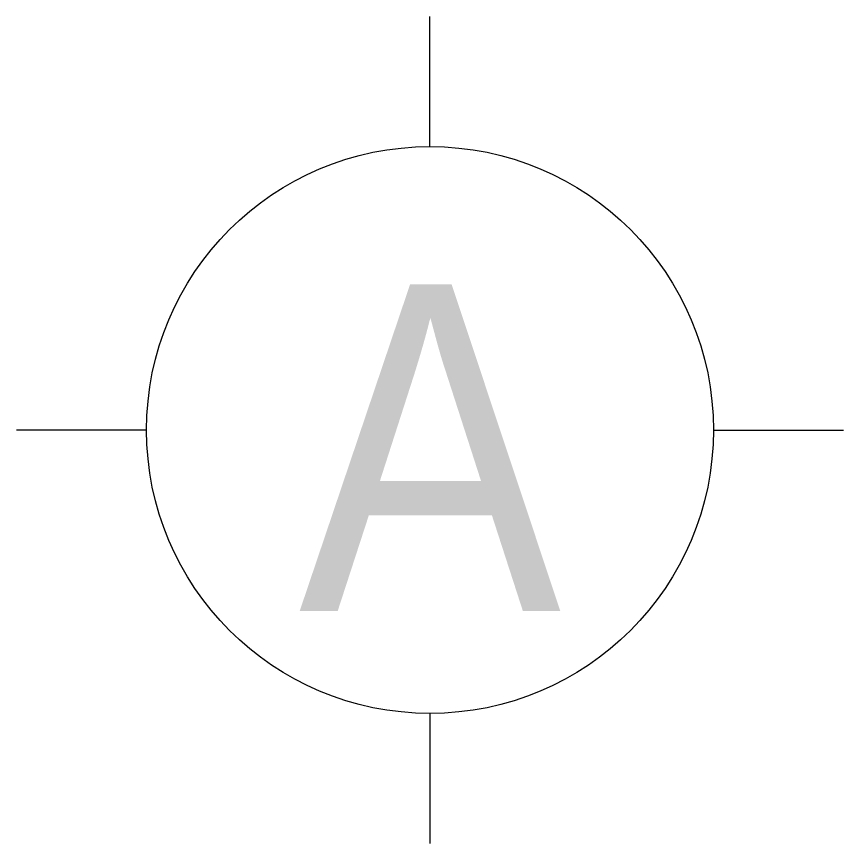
# Model space of a CAD drawing. Header units: millimetres. Extents: x -182770 to 489476, y -561170 to -280028.
# Drawn here: x 3898 to 4911, y -522912 to -521899 of the extents above; entities that cross this region are included whole.
import ezdxf
from ezdxf.enums import TextEntityAlignment as Align

# ---------------------------------------------------------------- set-up
doc = ezdxf.new("R2010")
doc.units = ezdxf.units.MM
doc.header["$MEASUREMENT"] = 0
for name, color, linetype, lineweight in [('LC ISO', 153, 'Continuous', 13), ('LC Net manh', 133, 'Continuous', 5), ('LC Text1', 3, 'Continuous', 20)]:
    doc.layers.add(name, color=color, linetype=linetype, lineweight=lineweight)
doc.styles.add('LC 1', font='VHAVANB.TTF')

# ---------------------------------------------------------------- blocks, each defined once
blk = doc.blocks.new('TTRUC')
at = {"layer": 'LC ISO'}
for p, q in [((0, 6.946), (0, 10.132)), ((-6.946, 0), (-10.132, 0)), ((6.946, 0), (10.132, 0)), ((0, -6.946), (0, -10.132))]:
    blk.add_line(p, q, dxfattribs=at)
at = {"layer": 'LC Net manh'}
blk.add_circle((0, 0), 6.946, dxfattribs=at)

msp = doc.modelspace()

# ---------------------------------------------------------------- block references
at = {"layer": 'LC ISO', "xscale": 50, "yscale": 50, "zscale": 50, "rotation": 180}
msp.add_blockref('TTRUC', (4404.4, -522405.2), dxfattribs=at)

# ---------------------------------------------------------------- texts
at = {"layer": 'LC Text1', "ltscale": 0.2, "style": 'LC 1', "width": 0.9}
msp.add_text('a', height=400, dxfattribs=at).set_placement((4404.4, -522746.9), align=Align.BOTTOM_CENTER)

doc.saveas('drawing.dxf')
